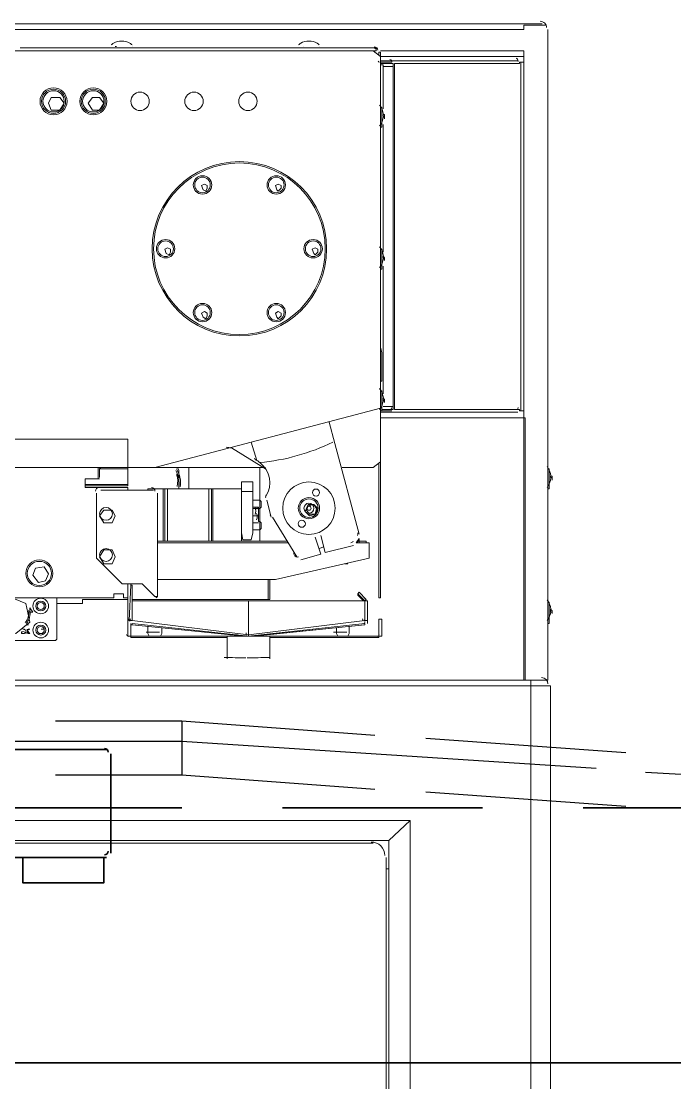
# Model space of a CAD drawing. Header units: millimetres. Extents: x 25096 to 30217, y 6541 to 10165.
# Drawn here: x 27703.7 to 27761.7, y 6962.8 to 7057.1 of the extents above; entities that cross this region are included whole.
import ezdxf

# ---------------------------------------------------------------- set-up
doc = ezdxf.new("R2010")
doc.units = ezdxf.units.MM
doc.layers.add('Equipment', color=123, linetype='Continuous')

# ---------------------------------------------------------------- blocks, each defined once
blk = doc.blocks.new('A$C970bf4b1')
at = {"layer": 'Equipment', "lineweight": 20}
for points in [[(-9626.13, 1626.85), (-9198.51, 1626.85)], [(-9592.26, 1622.61), (-9212.27, 1622.61), (-9212.27, 1625.79), (-9195.34, 1625.79)], [(-9645.18, 1136.78), (-9206.98, 1136.78), (-9202.75, 1136.78), (-9194.28, 1136.78), (-9194.28, 1622.61)], [(-9517.11, 1609.91), (-9516.05, 1609.91)], [(-9504.41, 1609.91), (-9504.41, 1609.91)], [(-9376.34, 1609.91), (-9376.34, 1609.91)], [(-9364.69, 1609.91), (-9364.69, 1609.91)], [(-9588.03, 1608.85), (-9322.35, 1608.85), (-9322.35, 1606.74), (-9324.47, 1606.74)], [(-9518.17, 1608.85), (-9518.17, 1608.85)], [(-9503.35, 1608.85), (-9518.17, 1608.85)], [(-9503.35, 1608.85), (-9503.35, 1608.85)], [(-9378.45, 1608.85), (-9378.45, 1608.85)], [(-9363.63, 1608.85), (-9378.45, 1608.85)], [(-9363.63, 1608.85), (-9363.63, 1608.85)], [(-9320.24, 1298.73), (-9320.24, 1198.17), (-9319.18, 1198.17), (-9319.18, 1360.12), (-9318.12, 1360.12), (-9318.12, 1381.29), (-9319.18, 1385.52), (-9319.18, 1605.68), (-9320.24, 1605.68), (-9320.24, 1603.56)], [(-9212.27, 1598.27), (-9212.27, 1606.74), (-9319.18, 1606.74)], [(-9319.18, 1602.5), (-9212.27, 1602.5)], [(-9318.12, 1338.95), (-9309.65, 1338.95), (-9309.65, 1597.21), (-9319.18, 1597.21)], [(-9317.06, 1563.34), (-9317.06, 1596.15), (-9319.18, 1596.15)], [(-9309.65, 1595.09), (-9317.06, 1595.09)], [(-9310.71, 1597.21), (-9310.71, 1597.21)], [(-9215.45, 1598.27), (-9215.45, 1598.27)], [(-9214.39, 1598.27), (-9214.39, 1598.27)], [(-9319.18, 1549.58), (-9318.12, 1549.58), (-9318.12, 1559.11), (-9318.12, 1564.4), (-9319.18, 1564.4)], [(-9316, 1556.99), (-9316, 1558.05), (-9316, 1559.11), (-9317.06, 1559.11), (-9317.06, 1558.05), (-9316, 1556.99), (-9316, 1555.93)], [(-9317.06, 1456.44), (-9317.06, 1551.7)], [(-9319.18, 1443.73), (-9318.12, 1443.73), (-9318.12, 1453.26), (-9318.12, 1458.55), (-9319.18, 1458.55)], [(-9316, 1451.14), (-9316, 1452.2), (-9317.06, 1453.26), (-9317.06, 1452.2), (-9316, 1451.14), (-9316, 1450.09)], [(-9317.06, 1350.59), (-9317.06, 1445.85)], [(-9319.18, 1337.89), (-9318.12, 1337.89), (-9318.12, 1347.41), (-9318.12, 1352.71), (-9319.18, 1352.71)], [(-9319.18, 1340.01), (-9319.18, 1299.78), (-9324.47, 1295.55), (-9347.76, 1295.55)], [(-9316, 1345.3), (-9316, 1346.36), (-9317.06, 1347.41), (-9317.06, 1346.36), (-9317.06, 1345.3), (-9316, 1345.3), (-9316, 1344.24)], [(-9317.06, 1341.06), (-9309.65, 1341.06)], [(-9216.51, 1336.83), (-9310.71, 1336.83), (-9319.18, 1336.83)], [(-9211.22, 1136.78), (-9211.22, 1332.6), (-9319.18, 1332.6)], [(-9318.12, 1337.89), (-9310.71, 1337.89)], [(-9310.71, 1338.95), (-9310.71, 1338.95)], [(-9215.45, 1337.89), (-9215.45, 1337.89)], [(-9214.39, 1337.89), (-9214.39, 1337.89)], [(-9212.27, 1136.78), (-9212.27, 1337.89)], [(-9357.28, 1329.42), (-9353.05, 1313.54), (-9335.06, 1245.8)], [(-10027.29, 1295.55), (-9507.58, 1295.55)], [(-9528.75, 1287.08), (-9539.34, 1287.08), (-9539.34, 1282.85), (-9507.58, 1282.85), (-9507.58, 1294.49), (-9507.58, 1295.55), (-9507.58, 1294.49), (-9528.75, 1294.49), (-9527.69, 1295.55)], [(-9529.81, 1287.08), (-9529.81, 1295.55)], [(-9528.75, 1294.49), (-9528.75, 1288.14)], [(-9507.58, 1294.49), (-9507.58, 1282.85)], [(-9404.91, 1295.55), (-9487.47, 1295.55)], [(-9469.48, 1279.67), (-9469.48, 1293.43), (-9470.54, 1295.55)], [(-9462.07, 1295.55), (-9462.07, 1279.67)], [(-9409.15, 1295.55), (-9409.15, 1271.21), (-9409.15, 1264.86), (-9409.15, 1255.33), (-9409.15, 1250.04), (-9409.15, 1248.98), (-9409.15, 1240.51)], [(-9194.28, 1279.67), (-9193.22, 1279.67), (-9193.22, 1289.2), (-9193.22, 1294.49), (-9194.28, 1294.49)], [(-9507.58, 1278.62), (-9507.58, 1280.73), (-9539.34, 1280.73), (-9539.34, 1282.85), (-9539.34, 1287.08)], [(-9528.75, 1288.14), (-9528.75, 1288.14)], [(-9422.91, 1279.67), (-9422.91, 1284.97), (-9414.44, 1284.97), (-9414.44, 1277.56), (-9422.91, 1277.56), (-9422.91, 1246.86), (-9421.85, 1241.57), (-9415.5, 1241.57), (-9414.44, 1246.86), (-9414.44, 1277.56)], [(-9191.11, 1287.08), (-9191.11, 1288.14), (-9191.11, 1289.2), (-9192.16, 1289.2), (-9192.16, 1288.14), (-9191.11, 1288.14), (-9191.11, 1287.08), (-9191.11, 1286.02)], [(-9507.58, 1281.79), (-9539.34, 1281.79), (-9539.34, 1282.85), (-9539.34, 1281.79)], [(-9530.87, 1276.5), (-9530.87, 1227.81), (-9511.82, 1208.76), (-9497, 1208.76), (-9487.47, 1199.23), (-9485.36, 1199.23), (-9485.36, 1276.5)], [(-9488.53, 1278.62), (-9527.69, 1278.62)], [(-9507.58, 1282.85), (-9507.58, 1281.79), (-9507.58, 1282.85)], [(-9492.77, 1278.62), (-9492.77, 1279.67), (-9481.12, 1279.67), (-9481.12, 1240.51), (-9485.36, 1240.51)], [(-9481.12, 1279.67), (-9480.06, 1279.67), (-9480.06, 1240.51), (-9481.12, 1240.51)], [(-9480.06, 1279.67), (-9477.95, 1279.67), (-9447.25, 1279.67), (-9445.14, 1279.67)], [(-9477.95, 1279.67), (-9477.95, 1240.51)], [(-9447.25, 1240.51), (-9447.25, 1279.67)], [(-9444.08, 1240.51), (-9445.14, 1240.51), (-9445.14, 1279.67), (-9444.08, 1279.67)], [(-9414.44, 1264.86), (-9410.21, 1264.86), (-9409.15, 1264.86), (-9408.09, 1265.91), (-9408.09, 1270.15), (-9409.15, 1271.21), (-9414.44, 1271.21)], [(-9400.68, 1258.5), (-9403.86, 1271.21)], [(-9414.44, 1265.91), (-9410.21, 1265.91), (-9410.21, 1264.86), (-9410.21, 1259.56), (-9410.21, 1255.33), (-9409.15, 1255.33), (-9408.09, 1254.27), (-9408.09, 1251.1), (-9408.09, 1250.04), (-9409.15, 1248.98), (-9414.44, 1248.98)], [(-9410.21, 1260.62), (-9410.21, 1259.56), (-9410.21, 1258.5)], [(-9371.04, 1263.8), (-9371.04, 1263.8)], [(-9371.04, 1263.8), (-9371.04, 1263.8)], [(-9414.44, 1259.56), (-9410.21, 1259.56)], [(-9414.44, 1254.27), (-9410.21, 1254.27)], [(-9381.63, 1228.87), (-9399.62, 1258.5)], [(-9339.29, 1237.34), (-9360.46, 1232.04), (-9363.63, 1244.74)], [(-9485.36, 1211.93), (-9397.5, 1211.93), (-9327.65, 1227.81), (-9327.65, 1239.45), (-9337.17, 1239.45), (-9335.06, 1240.51), (-9335.06, 1241.57), (-9335.06, 1242.63), (-9337.17, 1239.45)], [(-9485.36, 1239.45), (-9387.98, 1239.45)], [(-9445.14, 1240.51), (-9447.25, 1240.51), (-9477.95, 1240.51), (-9480.06, 1240.51)], [(-9422.91, 1240.51), (-9389.04, 1240.51)], [(-9367.87, 1243.69), (-9363.63, 1230.98), (-9378.45, 1226.75)], [(-9329.76, 1239.45), (-9329.76, 1240.51), (-9335.06, 1240.51), (-9336.11, 1241.57)], [(-9335.06, 1240.51), (-9335.06, 1239.45)], [(-9383.74, 1232.04), (-9383.74, 1230.98), (-9382.69, 1230.98)], [(-9364.69, 1235.22), (-9361.52, 1236.28)], [(-9343.52, 1223.58), (-9345.64, 1223.58)], [(-9343.52, 1223.58), (-9343.52, 1223.58)], [(-9507.58, 1208.76), (-9507.58, 1198.17), (-9507.58, 1169.59), (-9505.47, 1169.59), (-9505.47, 1168.54), (-9433.49, 1168.54)], [(-9328.7, 1181.24), (-9330.82, 1181.24), (-9417.62, 1170.65), (-9504.41, 1181.24), (-9506.53, 1181.24), (-9505.47, 1207.7), (-9504.41, 1207.7)], [(-9505.47, 1208.76), (-9505.47, 1207.7)], [(-9401.74, 1211.93), (-9401.74, 1197.11), (-9504.41, 1197.11), (-9402.8, 1197.11), (-9402.8, 1211.93)], [(-9604.96, 1179.12), (-9624.01, 1179.12), (-9624.01, 1167.48), (-9622.96, 1166.42), (-9561.57, 1166.42), (-9560.51, 1167.48), (-9560.51, 1198.17), (-9595.44, 1198.17)], [(-9507.58, 1198.17), (-9510.76, 1198.17), (-9510.76, 1201.35), (-9518.17, 1201.35), (-9518.17, 1198.17), (-9594.38, 1198.17)], [(-9507.58, 1197.11), (-9541.45, 1197.11), (-9541.45, 1193.94), (-9560.51, 1193.94)], [(-9486.41, 1199.23), (-9486.41, 1198.17), (-9485.36, 1199.23), (-9485.36, 1200.29)], [(-9330.82, 1193.94), (-9330.82, 1196.06), (-9329.76, 1197.11), (-9335.06, 1202.41), (-9336.11, 1201.35)], [(-9331.88, 1196.06), (-9336.11, 1200.29), (-9336.11, 1201.35), (-9330.82, 1196.06), (-9330.82, 1181.24), (-9330.82, 1193.94), (-9330.82, 1196.06), (-9328.7, 1196.06), (-9328.7, 1181.24), (-9328.7, 1179.12)], [(-9504.41, 1193.94), (-9504.41, 1193.94)], [(-9504.41, 1193.94), (-9504.41, 1193.94)], [(-9417.62, 1193.94), (-9417.62, 1193.94)], [(-9417.62, 1193.94), (-9417.62, 1193.94)], [(-9330.82, 1196.06), (-9330.82, 1196.06)], [(-9330.82, 1193.94), (-9330.82, 1193.94)], [(-9330.82, 1193.94), (-9330.82, 1193.94)], [(-9330.82, 1193.94), (-9330.82, 1193.94)], [(-9194.28, 1179.12), (-9193.22, 1179.12), (-9193.22, 1189.7), (-9193.22, 1195), (-9194.28, 1195)], [(-9191.11, 1187.59), (-9191.11, 1188.65), (-9192.16, 1189.7), (-9192.16, 1187.59), (-9191.11, 1187.59), (-9191.11, 1186.53)], [(-9506.53, 1181.24), (-9506.53, 1181.24)], [(-9409.15, 1169.59), (-9320.24, 1169.59), (-9320.24, 1182.3), (-9318.12, 1182.3), (-9318.12, 1169.59), (-9320.24, 1169.59), (-9320.24, 1168.54), (-9401.74, 1168.54)], [(-9582.73, 1178.06), (-9581.68, 1178.06)], [(-9582.73, 1174.89), (-9582.73, 1174.89)], [(-9572.15, 1174.89), (-9570.03, 1174.89)], [(-9505.47, 1178.06), (-9504.41, 1178.06), (-9420.79, 1169.59), (-9421.85, 1169.59), (-9425.02, 1169.59), (-9427.14, 1169.59), (-9428.2, 1169.59), (-9430.32, 1169.59), (-9431.38, 1169.59), (-9432.43, 1169.59), (-9433.49, 1169.59), (-9432.43, 1169.59), (-9431.38, 1169.59), (-9430.32, 1169.59), (-9428.2, 1169.59), (-9427.14, 1169.59), (-9425.02, 1169.59), (-9421.85, 1169.59), (-9419.73, 1169.59), (-9417.62, 1169.59), (-9415.5, 1169.59), (-9412.32, 1169.59), (-9410.21, 1169.59), (-9408.09, 1169.59), (-9405.97, 1169.59), (-9404.91, 1169.59), (-9403.86, 1169.59), (-9402.8, 1169.59), (-9401.74, 1169.59), (-9402.8, 1169.59), (-9403.86, 1169.59), (-9404.91, 1169.59), (-9405.97, 1169.59), (-9408.09, 1169.59), (-9410.21, 1169.59), (-9412.32, 1169.59), (-9413.38, 1169.59), (-9411.26, 1169.59), (-9410.21, 1169.59), (-9408.09, 1170.65), (-9407.03, 1170.65), (-9404.91, 1170.65), (-9403.86, 1170.65), (-9404.91, 1170.65), (-9405.97, 1170.65), (-9407.03, 1170.65), (-9408.09, 1170.65), (-9410.21, 1169.59), (-9412.32, 1169.59), (-9414.44, 1169.59), (-9416.56, 1169.59), (-9417.62, 1169.59), (-9418.67, 1169.59), (-9420.79, 1169.59), (-9422.91, 1169.59), (-9425.02, 1169.59), (-9426.08, 1170.65), (-9428.2, 1170.65), (-9429.26, 1170.65), (-9430.32, 1170.65), (-9431.38, 1170.65), (-9430.32, 1170.65), (-9429.26, 1170.65), (-9428.2, 1170.65), (-9427.14, 1170.65), (-9425.02, 1169.59), (-9422.91, 1169.59), (-9420.79, 1169.59), (-9504.41, 1178.06), (-9504.41, 1179.12), (-9417.62, 1169.59), (-9417.62, 1170.65), (-9417.62, 1169.59), (-9330.82, 1179.12), (-9330.82, 1178.06), (-9413.38, 1169.59), (-9414.44, 1169.59), (-9330.82, 1178.06)], [(-9505.47, 1179.12), (-9505.47, 1169.59), (-9426.08, 1169.59)], [(-9504.41, 1178.06), (-9504.41, 1178.06)], [(-9492.77, 1177), (-9492.77, 1171.71), (-9491.71, 1169.59)], [(-9483.24, 1169.59), (-9482.18, 1171.71), (-9482.18, 1175.94)], [(-9417.62, 1179.12), (-9417.62, 1179.12)], [(-9417.62, 1179.12), (-9417.62, 1179.12)], [(-9351.99, 1175.94), (-9351.99, 1171.71), (-9350.93, 1169.59)], [(-9343.52, 1169.59), (-9342.46, 1171.71), (-9342.46, 1177)], [(-9330.82, 1178.06), (-9330.82, 1178.06)], [(-9582.73, 1171.71), (-9582.73, 1171.71)], [(-9505.47, 1169.59), (-9505.47, 1169.59)], [(-9433.49, 1169.59), (-9433.49, 1152.66)], [(-9420.79, 1169.59), (-9421.85, 1169.59), (-9423.97, 1169.59), (-9425.02, 1169.59), (-9427.14, 1169.59), (-9428.2, 1169.59), (-9429.26, 1169.59), (-9428.2, 1169.59), (-9427.14, 1169.59), (-9425.02, 1169.59), (-9423.97, 1169.59), (-9421.85, 1169.59), (-9419.73, 1169.59), (-9418.67, 1169.59), (-9417.62, 1169.59), (-9416.56, 1169.59), (-9415.5, 1169.59), (-9413.38, 1169.59), (-9411.26, 1169.59), (-9410.21, 1169.59), (-9408.09, 1169.59), (-9407.03, 1169.59), (-9405.97, 1169.59), (-9404.91, 1169.59), (-9405.97, 1169.59), (-9407.03, 1169.59), (-9408.09, 1169.59), (-9410.21, 1169.59), (-9411.26, 1169.59), (-9413.38, 1169.59), (-9414.44, 1169.59)], [(-9420.79, 1169.59), (-9420.79, 1169.59)], [(-9420.79, 1169.59), (-9420.79, 1169.59)], [(-9417.62, 1170.65), (-9417.62, 1169.59)], [(-9417.62, 1170.65), (-9417.62, 1170.65)], [(-9416.56, 1170.65), (-9416.56, 1170.65)], [(-9414.44, 1169.59), (-9414.44, 1169.59)], [(-9401.74, 1152.66), (-9401.74, 1169.59)], [(-9320.24, 1169.59), (-9320.24, 1169.59)], [(-9206.98, 1136.78), (-9206.98, 1132.55), (-9648.36, 1132.55)], [(-10207.22, 211.69), (-10207.22, 257.2), (-10223.1, 257.2), (-10223.1, 136.54), (-10342.71, 136.54), (-10342.71, 257.2), (-10342.71, 1132.55), (-10327.89, 1132.55), (-10327.89, 272.02), (-10237.92, 272.02), (-10237.92, 1031.99), (-9296.95, 1031.99), (-9296.95, 272.02), (-9206.98, 272.02), (-9206.98, 1132.55), (-9192.16, 1132.55), (-9192.16, 257.2), (-9192.16, 136.54), (-9312.83, 136.54), (-9312.83, 257.2), (-9327.65, 257.2), (-9327.65, 211.69)], [(-10223.1, 1017.18), (-9312.83, 1017.18), (-9296.95, 1031.99)], [(-10210.4, 1015.06), (-9324.47, 1015.06)], [(-9312.83, 1017.18), (-9312.83, 272.02), (-9310.71, 269.91), (-9309.65, 269.91), (-9306.48, 269.91), (-9304.36, 269.91)], [(-9314.94, 1004.48), (-9314.94, 284.72)], [(-9312.83, 996.01), (-9314.94, 996.01)]]:
    blk.add_lwpolyline(points, dxfattribs=at)
for points in [[(-9195.21, 1624.04, 0.196322), (-9196.57, 1627.37, 0.201504), (-9199.97, 1628.8)], [(-9504.47, 1611.19, 0.040914), (-9506.14, 1612.35, 0.268189), (-9518.36, 1612.33, 0.040914), (-9519.99, 1611.19)], [(-9364.75, 1611.19, 0.040914), (-9366.41, 1612.35, 0.268189), (-9378.63, 1612.33, 0.040914), (-9380.26, 1611.19)], [(-9319.18, 1599.33), (-9310.71, 1599.33), (-9216.51, 1599.33, 0.349635), (-9217.9, 1601.28)], [(-9312.08, 1600.22, -0.412445), (-9310.71, 1598.27), (-9319.18, 1598.27)], [(-9434.29, 1310.78, 0.088481), (-9430.32, 1310.37), (-9404.91, 1294.49)], [(-9354.56, 1314.55, -0.089762), (-9409.21, 1299.22, 0.040768), (-9411.26, 1300.84), (-9415.5, 1314.6)], [(-9332.48, 1182.67, -0.003571), (-9332.1, 1181.07, 0.381591), (-9330.82, 1182.3), (-9330.82, 1181.24), (-9330.82, 1196.06), (-9417.62, 1196.06), (-9417.62, 1170.65), (-9417.62, 1196.06), (-9504.41, 1196.06), (-9504.41, 1181.24), (-9504.41, 1182.3)], [(-9505.67, 1182.67, 0.003571), (-9505.84, 1181.08, -0.381591), (-9507.46, 1182.65)], [(-9583.79, 1171.71), (-9583.79, 1172.77), (-9584.85, 1171.71), (-9585.91, 1171.71), (-9586.97, 1171.71), (-9586.97, 1172.77, 0.244586), (-9585.05, 1173.23)]]:
    blk.add_lwpolyline(points, format="xyb", dxfattribs=at)
for points in [[(-10210.4, 1606.74), (-10215.69, 1602.5), (-10215.69, 1340.01), (-10047.4, 1295.55), (-10027.29, 1295.55), (-10027.29, 1316.72), (-9507.58, 1316.72), (-9507.58, 1295.55), (-9487.47, 1295.55), (-9319.18, 1340.01), (-9319.18, 1602.5), (-9324.47, 1606.74)], [(-9214.39, 1598.27), (-9214.39, 1337.89), (-9214.39, 1598.27), (-9215.45, 1598.27), (-9215.45, 1597.21), (-9308.59, 1597.21), (-9308.59, 1338.95), (-9215.45, 1338.95), (-9215.45, 1337.89), (-9214.39, 1337.89), (-9212.27, 1337.89), (-9212.27, 1598.27)], [(-9558.39, 1571.81), (-9564.74, 1571.81), (-9566.86, 1567.57), (-9564.74, 1562.28), (-9558.39, 1562.28), (-9555.21, 1567.57)], [(-9528.75, 1571.81), (-9534.05, 1571.81), (-9537.22, 1567.57), (-9534.05, 1562.28), (-9528.75, 1562.28), (-9525.58, 1567.57)], [(-9451.49, 1503.01), (-9452.54, 1506.18), (-9450.43, 1507.24), (-9448.31, 1506.18), (-9448.31, 1504.07), (-9449.37, 1501.95)], [(-9395.39, 1507.24), (-9393.27, 1506.18), (-9393.27, 1504.07), (-9395.39, 1501.95), (-9396.45, 1503.01), (-9397.5, 1506.18)], [(-9477.95, 1459.61), (-9475.83, 1458.55), (-9475.83, 1456.44), (-9476.89, 1454.32), (-9479.01, 1455.38), (-9480.06, 1458.55)], [(-9365.75, 1458.55), (-9365.75, 1456.44), (-9367.87, 1454.32), (-9368.93, 1455.38), (-9369.98, 1458.55), (-9367.87, 1459.61)], [(-9449.37, 1406.69), (-9451.49, 1407.75), (-9452.54, 1410.92), (-9450.43, 1411.98), (-9448.31, 1410.92), (-9448.31, 1408.81)], [(-9393.27, 1408.81), (-9395.39, 1406.69), (-9396.45, 1407.75), (-9397.5, 1410.92), (-9395.39, 1411.98), (-9393.27, 1410.92)], [(-9444.08, 1279.67), (-9444.08, 1240.51), (-9422.91, 1240.51), (-9422.91, 1279.67)], [(-9519.23, 1263.8), (-9525.58, 1263.8), (-9528.75, 1259.56), (-9525.58, 1254.27), (-9519.23, 1254.27), (-9517.11, 1259.56)], [(-9375.28, 1262.74), (-9372.1, 1259.56), (-9367.87, 1260.62), (-9365.75, 1264.86), (-9368.93, 1268.03), (-9373.16, 1268.03)], [(-9368.93, 1268.03), (-9366.81, 1264.86), (-9367.87, 1260.62), (-9372.1, 1260.62), (-9374.22, 1263.8), (-9373.16, 1266.97)], [(-9519.23, 1234.16), (-9525.58, 1234.16), (-9528.75, 1228.87), (-9525.58, 1223.58), (-9519.23, 1223.58), (-9517.11, 1228.87)], [(-9570.03, 1221.46), (-9576.38, 1220.4), (-9578.5, 1215.11), (-9574.27, 1209.82), (-9568.97, 1210.87), (-9566.86, 1216.17)], [(-9504.41, 1181.24), (-9504.41, 1207.7), (-9504.41, 1206.64)], [(-9604.96, 1175.94), (-9591.2, 1171.71), (-9580.62, 1180.18), (-9583.79, 1193.94), (-9596.49, 1199.23), (-9607.08, 1189.7)], [(-9579.56, 1187.59), (-9578.5, 1187.59), (-9580.62, 1190.76), (-9580.62, 1187.59)], [(-9583.79, 1173.83), (-9584.85, 1174.89), (-9585.91, 1174.89), (-9584.85, 1174.89)], [(-9581.68, 1171.71), (-9582.73, 1172.77), (-9582.73, 1171.71), (-9582.73, 1174.89), (-9582.73, 1173.83), (-9581.68, 1174.89), (-9580.62, 1174.89), (-9582.73, 1173.83), (-9580.62, 1171.71)]]:
    blk.add_lwpolyline(points, close=True, dxfattribs=at)
at = {"layer": 'Equipment', "lineweight": 35}
for points in [[(-6565.08, 851), (-4429.11, 851), (-4429.11, 361.99), (-6565.08, 361.99), (-6565.08, 851), (-7784.42, 851), (-8699.98, 851), (-10834.89, 851), (-13405.88, 851), (-13405.88, 1187.59), (-10834.89, 1187.59)], [(-9523.46, 1084.92), (-10173.35, 1084.92), (-10303.54, 1165.36)], [(-9520.29, 1081.74), (-9520.29, 1080.68), (-9520.29, 1008.71), (-9520.29, 1007.65)], [(-10067.51, 1041.52), (-9467.36, 1041.52)], [(-9392.21, 1041.52), (-9242.97, 1041.52)], [(-9167.82, 1041.52), (-8699.98, 1041.52), (-8391.97, 1041.52)], [(-9523.46, 1004.48), (-9781.72, 1004.48)], [(-9525.58, 1004.48), (-9525.58, 985.42), (-9528.75, 985.42), (-9582.73, 985.42), (-9585.91, 985.42), (-9585.91, 1004.48)], [(-9528.75, 1004.48), (-9582.73, 1004.48)]]:
    blk.add_lwpolyline(points, dxfattribs=at)
at = {"layer": 'Equipment', "lineweight": 20}
blk.add_lwpolyline([(-9419.11, 1170.49, 0.003571), (-9419.28, 1172.08, 0.003571)], format="xyb", close=True, dxfattribs=at)
at = {"layer": 'Equipment', "lineweight": 25}
for points in [[(-9467.36, 1106.09), (-9561.57, 1106.09)], [(-9323.41, 1095.5), (-9467.36, 1106.09), (-9467.36, 1065.87), (-9561.57, 1065.87)], [(-9692.81, 1091.27), (-9467.36, 1091.27), (-9158.29, 1071.16)], [(-9285.31, 1093.39), (-9136.07, 1082.8)], [(-9323.41, 1055.28), (-9467.36, 1065.87)], [(-9121.25, 1067.98), (-9046.1, 1063.75)], [(-9136.07, 1042.58), (-9285.31, 1053.16)]]:
    blk.add_lwpolyline(points, dxfattribs=at)
at = {"layer": 'Equipment', "lineweight": 20}
for centre, radius in [((-9563.04, 1569), 10.06), ((-9563.04, 1569), 9), ((-9533.4, 1569), 10.06), ((-9533.4, 1569), 9), ((-9563.04, 1569), 7.94), ((-9533.4, 1569), 7.94), ((-9498.47, 1569), 6.88), ((-9458.24, 1569), 6.88), ((-9418.02, 1569), 6.88), ((-9424.37, 1458.91), 65.1), ((-9424.37, 1458.91), 64.04), ((-9451.89, 1506.55), 6.88), ((-9451.89, 1506.55), 5.82), ((-9396.85, 1506.55), 6.88), ((-9396.85, 1506.55), 5.82), ((-9479.41, 1458.91), 6.88), ((-9479.41, 1458.91), 5.82), ((-9369.33, 1458.91), 6.88), ((-9369.33, 1458.91), 5.82), ((-9451.89, 1411.28), 6.88), ((-9451.89, 1411.28), 5.82), ((-9396.85, 1411.28), 6.88), ((-9396.85, 1411.28), 5.82), ((-9372.5, 1265.21), 19.58), ((-9367.21, 1276.85), 2.65), ((-9372.5, 1265.21), 7.94), ((-9372.5, 1265.21), 6.88), ((-9372.5, 1265.21), 3.7), ((-9523.87, 1260.97), 4.76), ((-9372.5, 1265.21), 1.59), ((-9377.8, 1253.57), 2.65), ((-9523.87, 1230.28), 4.76), ((-9573.62, 1216.52), 10.06), ((-9573.62, 1216.52), 9), ((-9572.56, 1192.17), 5.82), ((-9572.56, 1192.17), 3.7), ((-9572.56, 1192.17), 2.65), ((-9572.56, 1174.18), 5.82), ((-9572.56, 1174.18), 3.7), ((-9572.56, 1174.18), 2.65)]:
    blk.add_circle(centre, radius, dxfattribs=at)
for centre, radius, start, end in [((-9323.81, 1607.1), 2.65, 0, 89.99995), ((-9323.81, 1607.1), 1.59, 359.99986, 90.00014), ((-9321.7, 1597.58), 1.59, 12.08539, 55.48042), ((-9219.02, 1598.64), 2.65, 359.98367, 12.9912), ((-9329.11, 1558.41), 12.17, 3.82328, 39.60027), ((-9329.11, 1558.41), 12.17, 320.39973, 356.17672), ((-9329.11, 1452.56), 12.17, 3.82328, 39.60027), ((-9329.11, 1452.56), 12.17, 320.39974, 356.17672), ((-9329.11, 1346.71), 12.17, 3.82328, 39.60027), ((-9329.11, 1346.71), 12.17, 320.39973, 356.17672), ((-9312.17, 1340.36), 1.59, 273.33436, 2.98819), ((-9217.96, 1340.36), 1.59, 272.32372, 349.40933), ((-9219.02, 1340.36), 2.65, 347.00879, 0.01633), ((-9410.61, 1303.31), 2.65, 195.00153, 243.18752), ((-9486.82, 1284.26), 17.46, 350.12888, 31.00339), ((-9486.82, 1284.26), 18.52, 350.40345, 33.55777), ((-9420.14, 1284.26), 18.52, 326.81029, 53.8495), ((-9204.2, 1288.5), 12.17, 3.82328, 39.60027), ((-9486.82, 1285.32), 16.41, 345.90462, 17.66594), ((-9204.2, 1288.5), 12.17, 320.39973, 356.17672), ((-9529.16, 1277.91), 2.65, 90.00005, 179.99994), ((-9490, 1277.91), 2.65, 0, 89.99994), ((-9402.14, 1273.68), 2.65, 146.81051, 195.00196), ((-9372.51, 1265.19), 3.73, 66.85308, 68.92827), ((-9422.25, 1263.09), 10.06, 345.01457, 14.98543), ((-9419.08, 1258.86), 7.94, 342.36142, 17.63858), ((-9413.79, 1265.21), 2.65, 341.85562, 13.81517), ((-9398.97, 1260.97), 2.65, 195.00111, 211.99213), ((-9372.5, 1265.21), 3.71, 186.84474, 188.93628), ((-9372.5, 1265.2), 3.71, 126.85048, 128.93495), ((-9372.5, 1265.23), 3.73, 246.8531, 248.92827), ((-9372.51, 1265.21), 3.71, 306.8505, 308.93494), ((-9372.51, 1265.21), 3.71, 6.84476, 8.93628), ((-9338.63, 1246.16), 2.65, 330.00136, 15.00229), ((-9341.81, 1241.92), 2.65, 285.00124, 330.00222), ((-9380.97, 1231.34), 2.65, 211.99213, 285.00198), ((-9332.28, 1197.46), 1.59, 0.10488, 45.10368), ((-9204.2, 1189), 12.17, 3.82328, 39.60026), ((-9592.67, 1186.88), 11.11, 319.99875, 9.64596), ((-9592.67, 1186.88), 12.17, 319.99875, 9.64601), ((-9204.2, 1189), 12.17, 320.39973, 356.17672), ((-9332.28, 1180.53), 1.59, 276.50933, 0.09894), ((-9506.93, 1171), 1.59, 179.99986, 270.00014), ((-9488.94, 1360.46), 187.87, 268.47283, 271.52717), ((-9349.22, 1360.46), 187.87, 268.47283, 271.52717), ((-9321.7, 1171), 1.59, 269.99986, 0.00014), ((-9423.31, 1560.53), 406.97, 268.25876, 270.54393), ((-9413.79, 1484.35), 330.8, 269.19262, 272.00484), ((-9198.91, 1133.95), 4.76, 0, 89.99998), ((-9325.93, 1005.88), 10.06, 0, 90.00004)]:
    blk.add_arc(centre, radius, start, end, dxfattribs=at)
at = {"layer": 'Equipment', "lineweight": 35}
for centre, start, end in [((-9524.93, 1083.15), 0, 89.99995), ((-9524.93, 1009.05), 270.00005, 359.99995)]:
    blk.add_arc(centre, 2.65, start, end, dxfattribs=at)

msp = doc.modelspace()

# ---------------------------------------------------------------- block references
at = {"xscale": 0.1189320440123307, "yscale": 0.1189320440123307, "zscale": 0.1189320440123307}
msp.add_blockref('A$C970bf4b1', (28843.901, 6863.372), dxfattribs=at)

doc.saveas('drawing.dxf')
